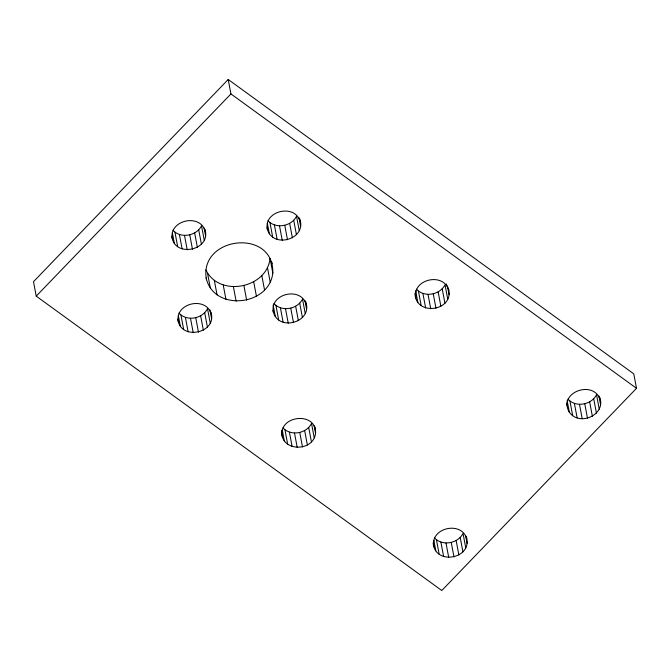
<?xml version="1.0" encoding="UTF-8"?>
<svg xmlns="http://www.w3.org/2000/svg" width="670" height="670" viewBox="0 0 670 670"><rect width="100%" height="100%" fill="white"/><g stroke="black" fill="none" stroke-linecap="round" stroke-linejoin="round"><path stroke-width="1" d="M171.847 236.192C173.848 258.369 211.98 250.454 204.869 229.232M177.843 319.071C179.845 341.239 217.976 333.333 210.866 312.111M205.891 269.918C218.964 297.48 266.534 288.67 270.085 258.578L272.816 273.017C269.055 306.425 213.269 311.684 206.109 277.774M267.029 227.591C270.822 249.55 307.538 239.952 299.691 218.705M273.025 310.47C276.819 332.421 313.535 322.823 305.688 301.584M282.38 436.706C277.64 415.258 316.734 410.945 315.562 433.364C313.468 451.63 282.296 452.041 281.66 432.854M414.981 293.226C415.375 317.128 455.19 310.981 448.372 288.192M433.155 542.817C434.503 565.941 473.196 558.939 466.362 536.821M600.236 400.082C594.03 379.237 557.524 392.293 569.332 412.201C579.491 426.798 606.442 414.688 599.683 397.193M172.944 230.195C180.674 238.847 196.427 236.016 201.528 225.823L204.258 240.262M178.94 313.074C186.67 321.717 202.424 318.895 207.524 308.694L210.254 323.141M267.941 220.631C275.68 229.282 291.433 226.452 296.534 216.259L299.255 230.698M273.938 303.502C281.676 312.153 297.43 309.322 302.53 299.13L305.252 313.577M282.933 427.82C290.671 436.463 306.425 433.641 311.525 423.448L314.247 437.887M416.447 289.155C424.177 297.807 439.93 294.976 445.031 284.784L447.761 299.222M434.436 537.784C442.167 546.427 457.92 543.605 463.02 533.412L465.75 547.851M567.942 399.119C575.672 407.77 591.426 404.94 596.526 394.747L599.256 409.186M228.202 79.479L33.5 281.693L36.23 296.14L441.798 590.521L636.5 388.307L633.77 373.86L228.202 79.479L230.932 93.926L636.5 388.307M36.23 296.14L230.932 93.926M448.732 290.118C443.54 271.836 411.757 279.222 415.894 298.041M466.722 538.747C461.53 520.456 429.746 527.843 433.884 546.67M300.235 221.594C295.043 203.303 263.26 210.698 267.389 229.517M306.232 304.465C301.039 286.182 269.256 293.569 273.385 312.396M272.816 273.017C274.013 227.54 198.153 236.409 206.469 279.7M205.238 231.158C200.037 212.876 168.254 220.263 172.391 239.081M211.234 314.037C206.033 295.746 174.25 303.133 178.388 321.96M598.93 396.003L600.563 404.663M593.704 398.767L596.434 413.206M589.65 401.891L592.381 416.33M584.759 403.809L587.481 418.248M579.5 404.337L582.23 418.784M574.399 403.424L577.13 417.862M569.952 401.154L572.683 415.601M567.147 400.652L569.332 412.201M566.477 403.189L566.845 405.116M447.426 286.04L449.068 294.7M446.429 283.996L446.798 285.923M442.208 288.803L444.939 303.242M438.155 291.927L440.885 306.366M433.256 293.845L435.986 308.284M428.004 294.373L430.735 308.82M422.904 293.46L425.634 307.899M465.6 535.623L467.057 543.328M418.457 291.19L421.187 305.637M415.651 290.688L417.829 302.237M460.198 537.424L462.928 551.871M456.144 540.548L458.875 554.995M451.245 542.466L453.975 556.912M445.994 543.002L448.724 557.44M440.894 542.089L443.624 556.527M436.446 539.819L439.177 554.257M433.817 540.271L435.818 550.866M298.929 217.516L300.57 226.175M293.711 220.279L296.442 234.718M304.925 300.386L306.567 309.054M289.658 223.403L292.38 237.842M299.708 303.15L302.438 317.597M284.758 225.321L287.489 239.759M295.654 306.274L298.376 320.712M279.507 225.849L282.238 240.287M314.866 426.857L315.227 428.783M314.104 425.659L315.562 433.364M290.755 308.192L293.485 322.639M274.407 224.936L277.137 239.374M308.703 427.46L311.433 441.907M269.96 222.666L272.69 237.113M285.504 308.719L288.234 323.166M267.33 223.118L269.332 233.713M304.649 430.584L307.371 445.031M271.794 261.928L272.154 263.854M280.403 307.806L283.134 322.253M275.956 305.545L278.687 319.984M299.75 432.502L302.48 446.949M267.472 267.623L270.203 282.062M273.142 305.034L275.328 316.592M294.498 433.038L297.229 447.476M261.836 275.663L264.558 290.102M289.398 432.125L292.128 446.563M284.951 429.855L287.681 444.294M282.321 430.307L284.323 440.902M253.721 281.903L256.451 296.349M281.685 430.199L282.053 432.125M243.93 285.747L246.66 300.185M233.42 286.802L236.15 301.24M223.219 284.976L225.949 299.415M214.333 280.445L217.063 294.884M204.107 228.043L205.564 235.74M207.616 273.653L210.346 288.092M198.705 229.844L201.436 244.282M209.928 309.95L211.561 318.618M194.652 232.967L197.382 247.406M204.702 312.714L207.432 327.161M189.761 234.885L192.483 249.324M200.648 315.838L203.379 330.285M184.501 235.413L187.232 249.86M195.757 317.756L198.479 332.203M179.401 234.5L182.131 248.939M174.954 232.23L177.684 246.677M190.498 318.292L193.228 332.73M172.332 232.691L174.334 243.277M185.397 317.371L188.128 331.817M180.95 315.109L183.68 329.548M178.329 315.562L180.331 326.156"/></g></svg>
